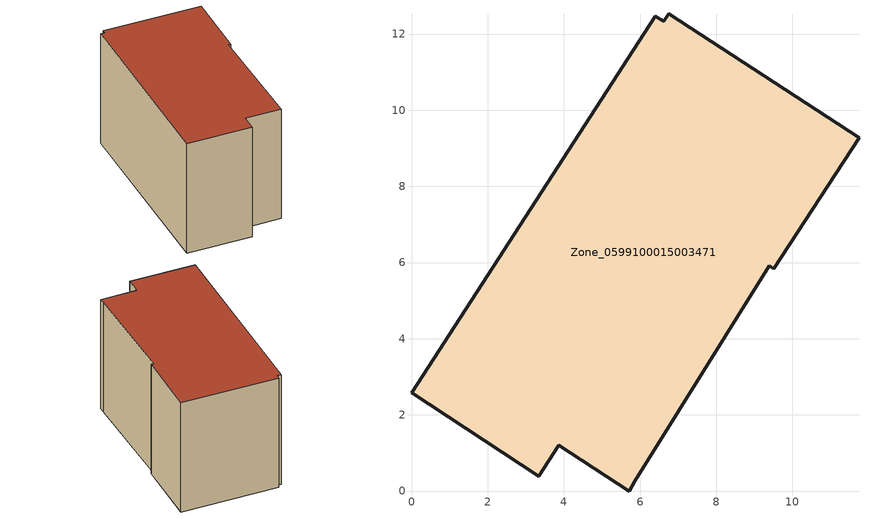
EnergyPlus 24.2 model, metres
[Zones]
Zone_0599100015003471
 floor ground (C_G): 3.87,1.2 3.34,0.39 0,2.57 6.4,12.47 6.63,12.33 6.76,12.53 11.75,9.27 9.51,5.83 9.39,5.91 5.86,0.26 5.71,0 z0.82
 wall outside (C_F): 6.4,12.47 0,2.57 3.34,0.39 3.87,1.2 5.71,0 5.86,0.26 9.39,5.91 9.51,5.83 11.75,9.27 6.76,12.53 6.63,12.33 6.4,12.47 z0.82:8.23
 roof outside (C_R): 9.39,5.91 9.51,5.83 11.75,9.27 6.76,12.53 6.63,12.33 6.4,12.47 0,2.57 3.34,0.39 3.87,1.2 5.71,0 5.86,0.26 z8.23
[BUILDING]
Pand.0599100015003471: North Axis=0; Terrain=City; Loads Convergence Tolerance Value=0.04; Temperature Convergence Tolerance Value=0.4; Solar Distribution=FullExterior; Maximum Number of Warmup Days=25; Minimum Number of Warmup Days=1
[Site:Location]
Rotterdam.The.Hague.AP_ZH_NLD Design_Conditions: Latitude=51.96; Longitude=4.45; Time Zone=1; Elevation=-4.5
[SITE:GROUNDTEMPERATURE:BUILDINGSURFACE]
18, 18, 18, 18, 18, 18, 18, 18, 18, 18, 18, 18
[MATERIAL] Thermal Absorptance=0.9; Solar Absorptance=0.7; Visible Absorptance=0.7
Name | Roughness | Thickness | Conductivity | Density | Specific Heat
G.TC.1965-1974 | MediumSmooth | 0.15 | 0.882353 | 540 | 1210
F.TC.1965-1974 | Rough | 0.3 | 0.697674 | 1920 | 840
R.TC.1965-1974 | MediumRough | 0.2 | 0.232558 | 1500 | 1000
[CONSTRUCTION]
C_G: G.TC.1965-1974
C_F: F.TC.1965-1974
C_R: R.TC.1965-1974
[ZONE]
Zone_0599100015003471: Type=1; Multiplier=1; Ceiling Height=Autocalculate; Volume=Autocalculate; Floor Area=autocalculate; Part of Total Floor Area=Yes
[ZONEINFILTRATION:DESIGNFLOWRATE]
Infil_Zone_0599100015003471: Zone or ZoneList or Space or SpaceList=Zone_0599100015003471; Schedule=AlwaysOn; Design Flow Rate Calculation Method=Flow/Area; Flow Rate per Floor Area=0.003; Constant Term Coefficient=1; Temperature Term Coefficient=0; Velocity Term Coefficient=0; Velocity Squared Term Coefficient=0
[HVACTEMPLATE:ZONE:IDEALLOADSAIRSYSTEM]
Zone_0599100015003471: Maximum Heating Supply Air Temperature=50; Minimum Cooling Supply Air Temperature=13; Maximum Heating Supply Air Humidity Ratio=0.0156; Minimum Cooling Supply Air Humidity Ratio=0.0077; Heating Limit=NoLimit; Cooling Limit=NoLimit; Dehumidification Control Type=ConstantSensibleHeatRatio; Cooling Sensible Heat Ratio=0.7; Dehumidification Setpoint=60; Humidification Control Type=None; Humidification Setpoint=30; Outdoor Air Method=None; Outdoor Air Flow Rate per Person=0.00944; Outdoor Air Flow Rate per Zone Floor Area=0; Outdoor Air Flow Rate per Zone=0; Demand Controlled Ventilation Type=None; Outdoor Air Economizer Type=NoEconomizer; Heat Recovery Type=None; Sensible Heat Recovery Effectiveness=0.7; Latent Heat Recovery Effectiveness=0.65
[ZONECONTROL:THERMOSTAT]
ThermostatControl_Zone_0599100015003471: Zone or ZoneList=Zone_0599100015003471; Control Type Schedule=DualSetpointControlType; Control 1=Thermostat_Zone_0599100015003471; Temperature Difference Between Cutout And Setpoint=0
[THERMOSTATSETPOINT:DUALSETPOINT]
Thermostat_Zone_0599100015003471: Heating Setpoint Temperature Schedule=HeatingSetpoint_Zone_0599100015003471; Cooling Setpoint Temperature Schedule=CoolingSetpoint_Zone_0599100015003471
[SCHEDULE:COMPACT]
HeatingSetpoint_Zone_0599100015003471: Through: 12/31, For: AllDays, Until: 24:00, 21
CoolingSetpoint_Zone_0599100015003471: Through: 12/31, For: AllDays, Until: 24:00, 24
DualSetpointControlType: Through: 12/31, For: AllDays, Until: 24:00, 4
AlwaysOn: Through: 12/31, For: AllDays, Until: 24:00, 1
